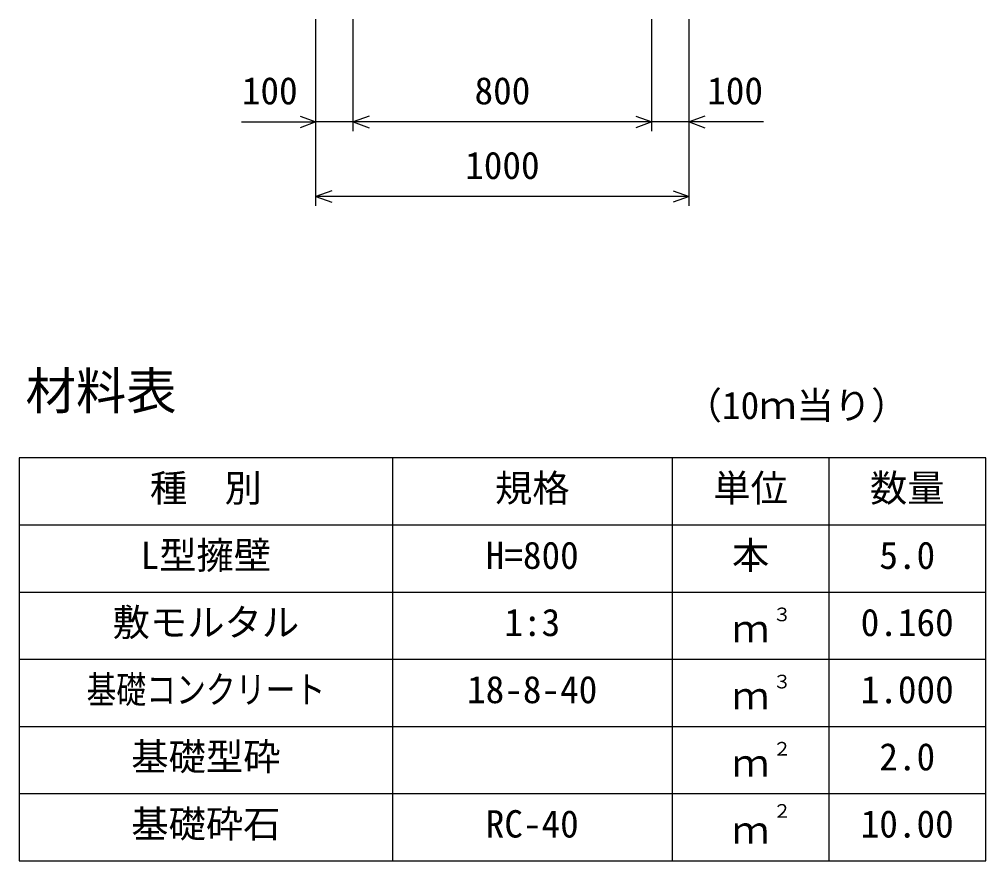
# Model space of a CAD drawing. Units: millimetres, scale not verified. Extents: x -67200 to 67200, y -23760 to 23760.
# Drawn here: x 11733 to 14323, y 12594 to 14849 of the extents above; entities that cross this region are included whole.
import ezdxf
from ezdxf.enums import TextEntityAlignment as Align

# ---------------------------------------------------------------- set-up
doc = ezdxf.new("R2010")
doc.units = ezdxf.units.MM
doc.header["$LTSCALE"] = 80
for name, color, linetype, lineweight in [('0-1_DIM', 7, 'Continuous', 25), ('0-4_HYO', 3, 'Continuous', 25), ('0-5_HYO2', 4, 'Continuous', 25), ('0-8_TXT', 7, 'Continuous', 25)]:
    doc.layers.add(name, color=color, linetype=linetype, lineweight=lineweight)
doc.styles.add('ＭＳ ゴシック', font='')
doc.styles.get('ＭＳ ゴシック').set_extended_font_data('MS Gothic')

msp = doc.modelspace()

# ---------------------------------------------------------------- linework, layer by layer
at = {"layer": '0-1_DIM'}
for p, q in [((12527.77, 14349.21), (12527.77, 14849.21)), ((12627.77, 14549.21), (12627.77, 14849.21)), ((13427.77, 14549.21), (13427.77, 14849.21)), ((13427.77, 14549.21), (13427.77, 14849.21)), ((13527.77, 14349.21), (13527.77, 14849.21)), ((12328.22, 14574.21), (12527.77, 14574.21)), ((12627.77, 14574.21), (12527.77, 14574.21)), ((13427.77, 14574.21), (12627.77, 14574.21)), ((13527.77, 14574.21), (13427.77, 14574.21)), ((13727.31, 14574.21), (13527.77, 14574.21)), ((13527.77, 14374.21), (12527.77, 14374.21))]:
    msp.add_line(p, q, dxfattribs=at)
for points in [[(12485.48, 14589.6), (12527.77, 14574.21), (12485.48, 14558.82)], [(12670.05, 14589.6), (12627.77, 14574.21), (12670.05, 14558.82)], [(13385.48, 14589.6), (13427.77, 14574.21), (13385.48, 14558.82)], [(13570.05, 14589.6), (13527.77, 14574.21), (13570.05, 14558.82)], [(12570.05, 14389.6), (12527.77, 14374.21), (12570.05, 14358.82)], [(13485.48, 14389.6), (13527.77, 14374.21), (13485.48, 14358.82)]]:
    msp.add_lwpolyline(points, dxfattribs=at)
at = {"layer": '0-4_HYO'}
for p, q in [((12732.77, 13674.21), (12732.77, 12594.21)), ((13482.77, 13674.21), (13482.77, 12594.21)), ((13902.77, 13674.21), (13902.77, 12594.21)), ((11732.77, 13494.21), (14322.77, 13494.21))]:
    msp.add_line(p, q, dxfattribs=at)
msp.add_lwpolyline([(11732.77, 12594.21), (14322.77, 12594.21), (14322.77, 13674.21), (11732.77, 13674.21)], close=True, dxfattribs=at)
at = {"layer": '0-5_HYO2'}
for p, q in [((11732.77, 13314.21), (14322.77, 13314.21)), ((11732.77, 13134.21), (14322.77, 13134.21)), ((11732.77, 12954.21), (14322.77, 12954.21)), ((11732.77, 12774.21), (14322.77, 12774.21))]:
    msp.add_line(p, q, dxfattribs=at)

# ---------------------------------------------------------------- texts
at = {"layer": '0-1_DIM', "style": 'ＭＳ ゴシック'}
for s, p in [('100', (12329.13, 14599.21)), ('800', (12952.77, 14599.21)), ('100', (13576.41, 14599.21)), ('1000', (12927.77, 14399.21))]:
    msp.add_text(s, height=73.31, dxfattribs=at).set_placement(p, align=Align.BOTTOM_LEFT)
at = {"layer": '0-8_TXT', "style": 'ＭＳ ゴシック'}
for s, height, p in [('材料表', 98.97, (11749.43, 13774.21)), ('（10ｍ当り）', 73.31, (13516.1, 13755.87)), ('種\u3000別', 73.31, (12082.77, 13534.21)), ('規格', 73.31, (13007.77, 13534.21)), ('単位', 73.31, (13592.77, 13534.21)), ('数量', 73.31, (14012.77, 13534.21)), ('L型擁壁', 73.31, (12057.77, 13354.21)), ('H=800', 73.31, (12982.77, 13354.21)), ('本', 73.31, (13642.77, 13354.21)), ('5.0', 73.31, (14037.77, 13354.21)), ('敷モルタル', 73.31, (11982.77, 13174.21)), ('1:3', 73.31, (13032.77, 13174.21)), ('３', 36.66, (13752, 13224.82)), ('0.160', 73.31, (13987.77, 13174.21)), ('ｍ', 73.31, (13642.77, 13157.54)), ('18-8-40', 73.31, (12932.77, 12994.21)), ('３', 36.66, (13752, 13044.82)), ('1.000', 73.31, (13987.77, 12994.21)), ('ｍ', 73.31, (13642.77, 12977.54)), ('基礎型砕', 73.31, (12032.77, 12814.21)), ('２', 36.66, (13752, 12864.82)), ('2.0', 73.31, (14037.77, 12814.21)), ('ｍ', 73.31, (13642.77, 12797.54)), ('２', 36.66, (13752, 12698.15)), ('基礎砕石', 73.31, (12032.77, 12634.21)), ('RC-40', 73.31, (12982.77, 12634.21)), ('10.00', 73.31, (13987.77, 12634.21)), ('ｍ', 73.31, (13642.77, 12617.54))]:
    msp.add_text(s, height=height, dxfattribs=at).set_placement(p, align=Align.BOTTOM_LEFT)
at = {"layer": '0-8_TXT', "style": 'ＭＳ ゴシック', "width": 0.8}
msp.add_text('基礎コンクリート', height=73.31, dxfattribs=at).set_placement((11912.77, 12994.21), align=Align.BOTTOM_LEFT)

doc.saveas('drawing.dxf')
